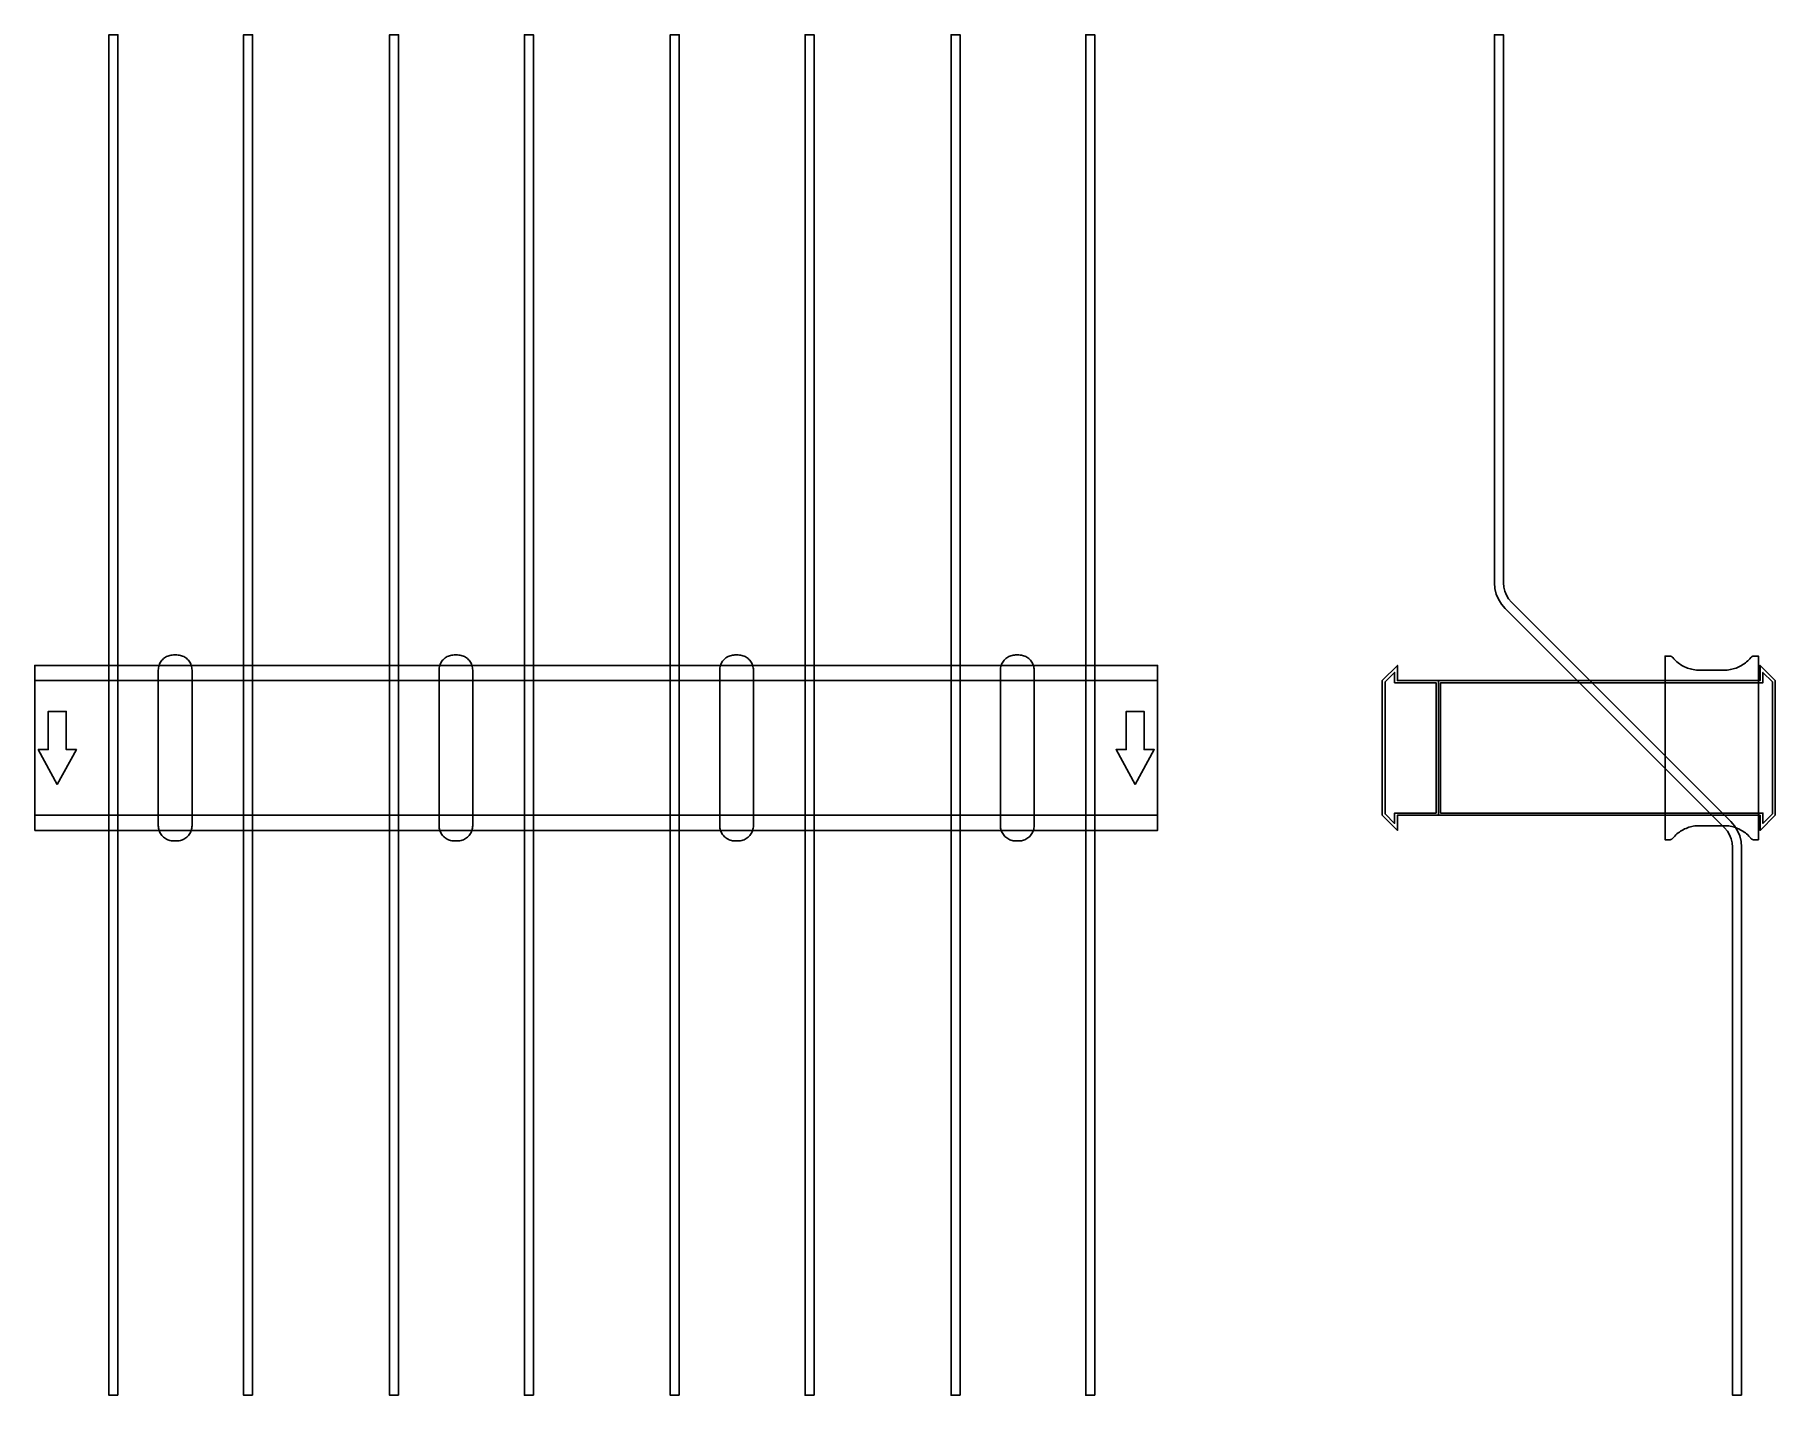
# Model space of a CAD drawing. Extents: x 0 to 1550, y -577 to 635.
import ezdxf

# ---------------------------------------------------------------- set-up
doc = ezdxf.new("R2010")
doc.units = 0
doc.layers.add('Halfen', color=7, linetype='CONTINUOUS')

msp = doc.modelspace()

# ---------------------------------------------------------------- linework, layer by layer
at = {"layer": 'Halfen', "color": 7}
for points in [[(74, -576.569), (74, 635.197), (66, 635.197), (66, -576.569)], [(194, -576.569), (194, 635.197), (186, 635.197), (186, -576.569)], [(324, -576.569), (324, 635.197), (316, 635.197), (316, -576.569)], [(444, -576.569), (444, 635.197), (436, 635.197), (436, -576.569)], [(574, -576.569), (574, 635.197), (566, 635.197), (566, -576.569)], [(694, -576.569), (694, 635.197), (686, 635.197), (686, -576.569)], [(824, -576.569), (824, 635.197), (816, 635.197), (816, -576.569)], [(944, -576.569), (944, 635.197), (936, 635.197), (936, -576.569)], [(1520, -576.569), (1520, -88.284), (1519.606, -83.278), (1518.434, -78.396), (1516.512, -73.757), (1513.889, -69.475), (1510.627, -65.657), (1315.029, 129.941), (1312.584, 132.805), (1310.616, 136.016), (1309.175, 139.495), (1308.295, 143.157), (1308, 146.912), (1308, 635.197), (1300, 635.197), (1300, 146.912), (1300.394, 141.906), (1301.566, 137.023), (1303.488, 132.384), (1306.111, 128.103), (1309.373, 124.284), (1504.971, -71.314), (1507.416, -74.177), (1509.384, -77.388), (1510.825, -80.868), (1511.705, -84.53), (1512, -88.284), (1512, -576.569)], [(140, -69.3), (140, -56.8), (140, 69.3), (139.958, 70.359), (139.834, 71.412), (139.627, 72.452), (139.339, 73.472), (138.972, 74.466), (138.529, 75.429), (138.011, 76.354), (137.422, 77.235), (136.765, 78.068), (136.046, 78.846), (135.268, 79.565), (134.435, 80.222), (133.554, 80.811), (132.629, 81.329), (131.666, 81.772), (130.672, 82.139), (129.652, 82.427), (128.612, 82.634), (127.559, 82.758), (126.5, 82.8), (123.5, 82.8), (122.441, 82.758), (121.388, 82.634), (120.348, 82.427), (119.328, 82.139), (118.334, 81.772), (117.371, 81.329), (116.446, 80.811), (115.565, 80.222), (114.732, 79.565), (113.954, 78.846), (113.235, 78.068), (112.578, 77.235), (111.989, 76.354), (111.471, 75.429), (111.028, 74.466), (110.661, 73.472), (110.373, 72.452), (110.166, 71.412), (110.042, 70.359), (110, 69.3), (110, -56.8), (110, -69.3), (110.042, -70.359), (110.166, -71.412), (110.373, -72.452), (110.661, -73.472), (111.028, -74.466), (111.471, -75.429), (111.989, -76.354), (112.578, -77.235), (113.235, -78.068), (113.954, -78.846), (114.732, -79.565), (115.565, -80.222), (116.446, -80.811), (117.371, -81.329), (118.334, -81.772), (119.328, -82.139), (120.348, -82.427), (121.388, -82.634), (122.441, -82.758), (123.5, -82.8), (126.5, -82.8), (127.559, -82.758), (128.612, -82.634), (129.652, -82.427), (130.672, -82.139), (131.666, -81.772), (132.629, -81.329), (133.554, -80.811), (134.435, -80.222), (135.268, -79.565), (136.046, -78.846), (136.765, -78.068), (137.422, -77.235), (138.011, -76.354), (138.529, -75.429), (138.972, -74.466), (139.339, -73.472), (139.627, -72.452), (139.834, -71.412), (139.958, -70.359), (140, -69.3)], [(390, -69.3), (390, -56.8), (390, 69.3), (389.958, 70.359), (389.834, 71.412), (389.627, 72.452), (389.339, 73.472), (388.972, 74.466), (388.529, 75.429), (388.011, 76.354), (387.422, 77.235), (386.765, 78.068), (386.046, 78.846), (385.268, 79.565), (384.435, 80.222), (383.554, 80.811), (382.629, 81.329), (381.666, 81.772), (380.672, 82.139), (379.652, 82.427), (378.612, 82.634), (377.559, 82.758), (376.5, 82.8), (373.5, 82.8), (372.441, 82.758), (371.388, 82.634), (370.348, 82.427), (369.328, 82.139), (368.334, 81.772), (367.371, 81.329), (366.446, 80.811), (365.565, 80.222), (364.732, 79.565), (363.954, 78.846), (363.235, 78.068), (362.578, 77.235), (361.989, 76.354), (361.471, 75.429), (361.028, 74.466), (360.661, 73.472), (360.373, 72.452), (360.166, 71.412), (360.042, 70.359), (360, 69.3), (360, -56.8), (360, -69.3), (360.042, -70.359), (360.166, -71.412), (360.373, -72.452), (360.661, -73.472), (361.028, -74.466), (361.471, -75.429), (361.989, -76.354), (362.578, -77.235), (363.235, -78.068), (363.954, -78.846), (364.732, -79.565), (365.565, -80.222), (366.446, -80.811), (367.371, -81.329), (368.334, -81.772), (369.328, -82.139), (370.348, -82.427), (371.388, -82.634), (372.441, -82.758), (373.5, -82.8), (376.5, -82.8), (377.559, -82.758), (378.612, -82.634), (379.652, -82.427), (380.672, -82.139), (381.666, -81.772), (382.629, -81.329), (383.554, -80.811), (384.435, -80.222), (385.268, -79.565), (386.046, -78.846), (386.765, -78.068), (387.422, -77.235), (388.011, -76.354), (388.529, -75.429), (388.972, -74.466), (389.339, -73.472), (389.627, -72.452), (389.834, -71.412), (389.958, -70.359), (390, -69.3)], [(640, -69.3), (640, -56.8), (640, 69.3), (639.958, 70.359), (639.834, 71.412), (639.627, 72.452), (639.339, 73.472), (638.972, 74.466), (638.529, 75.429), (638.011, 76.354), (637.422, 77.235), (636.765, 78.068), (636.046, 78.846), (635.268, 79.565), (634.435, 80.222), (633.554, 80.811), (632.629, 81.329), (631.666, 81.772), (630.672, 82.139), (629.652, 82.427), (628.612, 82.634), (627.559, 82.758), (626.5, 82.8), (623.5, 82.8), (622.441, 82.758), (621.388, 82.634), (620.348, 82.427), (619.328, 82.139), (618.334, 81.772), (617.371, 81.329), (616.446, 80.811), (615.565, 80.222), (614.732, 79.565), (613.954, 78.846), (613.235, 78.068), (612.578, 77.235), (611.989, 76.354), (611.471, 75.429), (611.028, 74.466), (610.661, 73.472), (610.373, 72.452), (610.166, 71.412), (610.042, 70.359), (610, 69.3), (610, -56.8), (610, -69.3), (610.042, -70.359), (610.166, -71.412), (610.373, -72.452), (610.661, -73.472), (611.028, -74.466), (611.471, -75.429), (611.989, -76.354), (612.578, -77.235), (613.235, -78.068), (613.954, -78.846), (614.732, -79.565), (615.565, -80.222), (616.446, -80.811), (617.371, -81.329), (618.334, -81.772), (619.328, -82.139), (620.348, -82.427), (621.388, -82.634), (622.441, -82.758), (623.5, -82.8), (626.5, -82.8), (627.559, -82.758), (628.612, -82.634), (629.652, -82.427), (630.672, -82.139), (631.666, -81.772), (632.629, -81.329), (633.554, -80.811), (634.435, -80.222), (635.268, -79.565), (636.046, -78.846), (636.765, -78.068), (637.422, -77.235), (638.011, -76.354), (638.529, -75.429), (638.972, -74.466), (639.339, -73.472), (639.627, -72.452), (639.834, -71.412), (639.958, -70.359), (640, -69.3)], [(890, -69.3), (890, -56.8), (890, 69.3), (889.958, 70.359), (889.834, 71.412), (889.627, 72.452), (889.339, 73.472), (888.972, 74.466), (888.529, 75.429), (888.011, 76.354), (887.422, 77.235), (886.765, 78.068), (886.046, 78.846), (885.268, 79.565), (884.435, 80.222), (883.554, 80.811), (882.629, 81.329), (881.666, 81.772), (880.672, 82.139), (879.652, 82.427), (878.612, 82.634), (877.559, 82.758), (876.5, 82.8), (873.5, 82.8), (872.441, 82.758), (871.388, 82.634), (870.348, 82.427), (869.328, 82.139), (868.334, 81.772), (867.371, 81.329), (866.446, 80.811), (865.565, 80.222), (864.732, 79.565), (863.954, 78.846), (863.235, 78.068), (862.578, 77.235), (861.989, 76.354), (861.471, 75.429), (861.028, 74.466), (860.661, 73.472), (860.373, 72.452), (860.166, 71.412), (860.042, 70.359), (860, 69.3), (860, -56.8), (860, -69.3), (860.042, -70.359), (860.166, -71.412), (860.373, -72.452), (860.661, -73.472), (861.028, -74.466), (861.471, -75.429), (861.989, -76.354), (862.578, -77.235), (863.235, -78.068), (863.954, -78.846), (864.732, -79.565), (865.565, -80.222), (866.446, -80.811), (867.371, -81.329), (868.334, -81.772), (869.328, -82.139), (870.348, -82.427), (871.388, -82.634), (872.441, -82.758), (873.5, -82.8), (876.5, -82.8), (877.559, -82.758), (878.612, -82.634), (879.652, -82.427), (880.672, -82.139), (881.666, -81.772), (882.629, -81.329), (883.554, -80.811), (884.435, -80.222), (885.268, -79.565), (886.046, -78.846), (886.765, -78.068), (887.422, -77.235), (888.011, -76.354), (888.529, -75.429), (888.972, -74.466), (889.339, -73.472), (889.627, -72.452), (889.834, -71.412), (889.958, -70.359), (890, -69.3)], [(1535, -81.8), (1535, 81.8), (1531, 81.8), (1530.846, 81.797), (1530.691, 81.786), (1530.538, 81.769), (1530.385, 81.746), (1530.234, 81.715), (1530.084, 81.678), (1529.936, 81.634), (1529.789, 81.584), (1529.646, 81.527), (1529.505, 81.464), (1529.366, 81.395), (1529.231, 81.32), (1529.1, 81.239), (1528.972, 81.153), (1528.848, 81.06), (1528.728, 80.963), (1528.613, 80.86), (1528.502, 80.752), (1528.397, 80.639), (1528.296, 80.522), (1527.41, 79.491), (1526.479, 78.5), (1525.505, 77.551), (1524.491, 76.646), (1523.437, 75.787), (1522.347, 74.975), (1521.222, 74.211), (1520.064, 73.499), (1518.876, 72.838), (1517.66, 72.23), (1516.418, 71.676), (1515.153, 71.178), (1513.867, 70.736), (1512.563, 70.351), (1511.243, 70.024), (1509.911, 69.756), (1508.567, 69.547), (1507.216, 69.397), (1505.859, 69.307), (1504.5, 69.277), (1482.5, 69.277), (1481.141, 69.307), (1479.784, 69.397), (1478.433, 69.547), (1477.089, 69.756), (1475.757, 70.024), (1474.437, 70.351), (1473.133, 70.736), (1471.847, 71.178), (1470.582, 71.676), (1469.34, 72.23), (1468.124, 72.838), (1466.936, 73.499), (1465.778, 74.211), (1464.653, 74.975), (1463.563, 75.787), (1462.509, 76.646), (1461.495, 77.551), (1460.521, 78.5), (1459.59, 79.491), (1458.704, 80.522), (1458.603, 80.639), (1458.498, 80.752), (1458.387, 80.86), (1458.272, 80.963), (1458.152, 81.06), (1458.028, 81.153), (1457.9, 81.239), (1457.769, 81.32), (1457.634, 81.395), (1457.495, 81.464), (1457.354, 81.527), (1457.211, 81.584), (1457.064, 81.634), (1456.916, 81.678), (1456.766, 81.715), (1456.615, 81.746), (1456.462, 81.769), (1456.309, 81.786), (1456.154, 81.797), (1456, 81.8), (1452, 81.8), (1452, -81.8), (1456, -81.8), (1456.154, -81.797), (1456.309, -81.786), (1456.462, -81.769), (1456.615, -81.746), (1456.766, -81.715), (1456.916, -81.678), (1457.064, -81.634), (1457.211, -81.584), (1457.354, -81.527), (1457.495, -81.464), (1457.634, -81.395), (1457.769, -81.32), (1457.9, -81.239), (1458.028, -81.153), (1458.152, -81.06), (1458.272, -80.963), (1458.387, -80.86), (1458.498, -80.752), (1458.603, -80.639), (1458.704, -80.522), (1459.59, -79.491), (1460.521, -78.5), (1461.495, -77.551), (1462.509, -76.646), (1463.563, -75.787), (1464.653, -74.975), (1465.778, -74.211), (1466.936, -73.499), (1468.124, -72.838), (1469.34, -72.23), (1470.582, -71.676), (1471.847, -71.178), (1473.133, -70.736), (1474.437, -70.351), (1475.757, -70.024), (1477.089, -69.756), (1478.433, -69.547), (1479.784, -69.397), (1481.141, -69.307), (1482.5, -69.277), (1504.5, -69.277), (1505.859, -69.307), (1507.216, -69.397), (1508.567, -69.547), (1509.911, -69.756), (1511.243, -70.024), (1512.563, -70.351), (1513.867, -70.736), (1515.153, -71.178), (1516.418, -71.676), (1517.66, -72.23), (1518.876, -72.838), (1520.064, -73.499), (1521.222, -74.211), (1522.347, -74.975), (1523.437, -75.787), (1524.491, -76.646), (1525.505, -77.551), (1526.479, -78.5), (1527.41, -79.491), (1528.296, -80.522), (1528.397, -80.639), (1528.502, -80.752), (1528.613, -80.86), (1528.728, -80.963), (1528.848, -81.06), (1528.972, -81.153), (1529.1, -81.239), (1529.231, -81.32), (1529.366, -81.395), (1529.505, -81.464), (1529.646, -81.527), (1529.789, -81.584), (1529.936, -81.634), (1530.084, -81.678), (1530.234, -81.715), (1530.385, -81.746), (1530.538, -81.769), (1530.691, -81.786), (1530.846, -81.797), (1531, -81.8)], [(0, -73.5), (1000, -73.5), (1000, 73.5), (0, 73.5)], [(1250, -60), (1250, 60), (1213.5, 60), (1213.5, 73.5), (1200, 60), (1200, -60), (1213.5, -73.5), (1213.5, -60)], [(1248, -58), (1248, 58), (1211, 58), (1211, 67.25), (1202.5, 58.75), (1202.5, -58.75), (1211, -67.25), (1211, -58)], [(1550, -60), (1550, 60), (1536.5, 73.5), (1536.5, 60), (1250, 60), (1250, -60), (1536.5, -60), (1536.5, -73.5)], [(1547.5, -58.75), (1547.5, 58.75), (1539, 67.25), (1539, 58), (1252, 58), (1252, -58), (1539, -58), (1539, -67.25)], [(0, -60), (1000, -60), (1000, 60), (0, 60)], [(20, -32.5), (37, -1.5), (28, -1.5), (28, 32.5), (12, 32.5), (12, -1.5), (3, -1.5)], [(980, -32.5), (997, -1.5), (988, -1.5), (988, 32.5), (972, 32.5), (972, -1.5), (963, -1.5)]]:
    msp.add_lwpolyline(points, close=True, dxfattribs=at)

doc.saveas('drawing.dxf')
